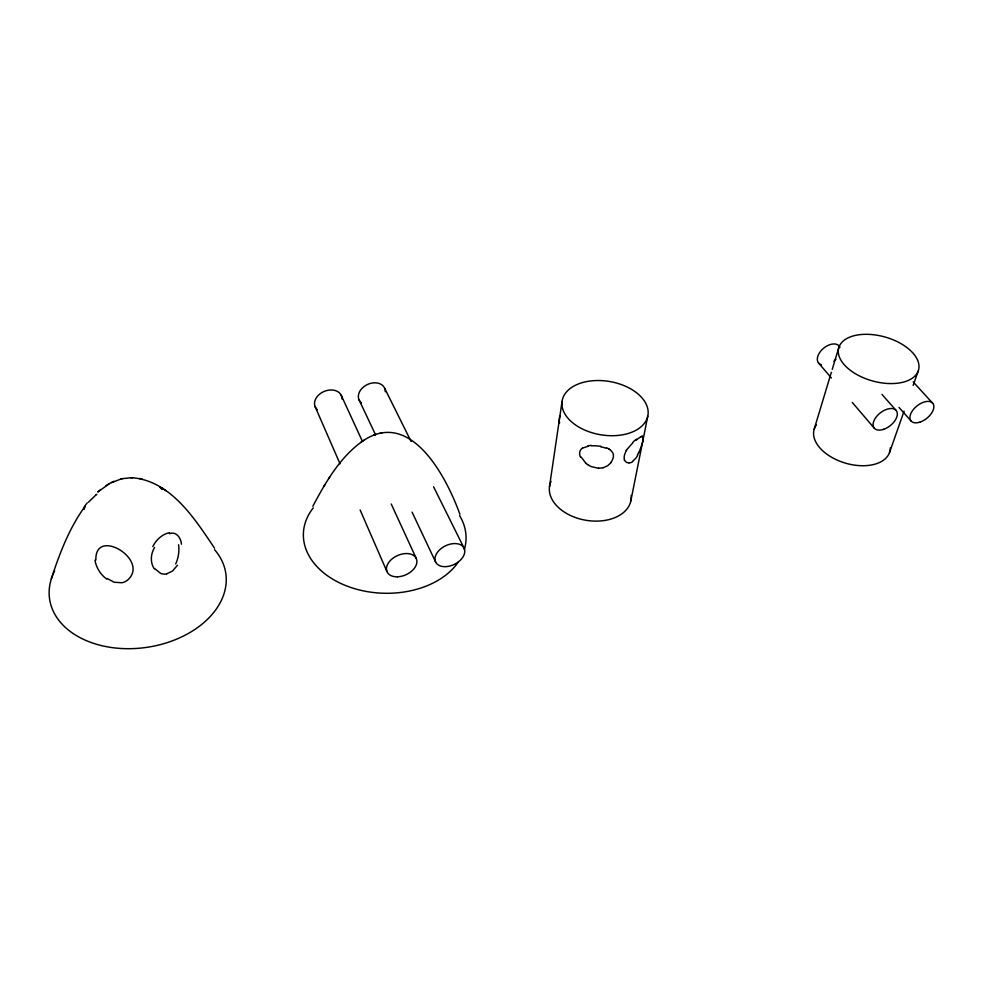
<?xml version="1.0" encoding="UTF-8"?>
<svg xmlns="http://www.w3.org/2000/svg" width="983" height="983" viewBox="0 0 983 983"><rect width="100%" height="100%" fill="white"/><g stroke="black" fill="none" stroke-linecap="round" stroke-linejoin="round"><path stroke-width="1.47" d="M549.472 486.794L562.043 401.519M630.816 501.011L647.772 416.19A43.51 27.008 9.6 0 0 588.731 381.22A43.51 27.008 9.6 0 0 578.606 426.929A43.51 27.008 9.6 0 0 647.772 416.19M814.17 429.252L831.348 372.311M832.232 369.387L838.843 347.478M51.374 578.717C59.41 553.834 68.97 528.989 84.169 507.511M889.468 452.696L904.077 411.164M913.158 385.385L918.196 371.07A41.409 22.842 15.5 0 0 865.777 334.306A41.409 22.842 15.5 0 0 851.917 371.463A41.409 22.842 15.5 0 0 918.196 371.07M639.11 452.573C640.203 447.904 644.86 439.942 642.403 436.01M312.827 506.27C325.533 482.444 339.614 457.709 361.941 441.588M637.635 455.461L637.242 456.137A20.434 12.73 -80.9 0 1 635.485 458.606L632.56 461.334M177.468 565.25L172.48 571.074L166.631 573.839M323.702 486.573L324.906 484.668M328.605 478.782L329.71 477.025M626.159 450.411L632.843 442.78M85.14 506.454L84.047 509.489M611.119 462.6L607.58 465.795L602.972 467.81M88.409 502.239L95.793 495.063M121.364 478.881L110.157 483.157L97.772 492.028L98.951 491.021M99.688 490.382L100.782 489.448M635.903 440.249L640.044 437.263A20.618 1.819 -40.9 0 1 641.088 436.636L641.702 436.305M96.051 494.867L96.801 494.302M362.788 441.023C411.14 407.822 447.081 478.586 459.884 514.232M360.724 442.424L363.907 440.261M106.115 485.565L107.405 484.779M107.737 484.57L108.916 483.857M582.944 447.941L588.387 446.196M111.46 482.493L114.016 481.314M373.503 435.309L374.781 434.855M374.965 434.793L376.133 434.375M169.445 533.695C176.117 530.869 181.155 538.217 181.4 544.189M122.261 478.672L131.132 477.713M120.811 479.004L122.666 478.586M379.856 433.368L382.018 432.938M628.973 462.747L627.301 462.637A14.106 7.717 -62.2 0 1 626.183 462.182L624.316 460.044M591.569 445.84L592.405 445.803A20.545 8.7 7.2 0 1 595.833 445.803L600.982 446.307M131.992 477.726C170.87 480.712 194.904 519.012 214.552 548.195M130.678 477.713L132.582 477.726M598.61 468.301L591.373 466.655A20.84 20.041 0.4 0 1 589.063 465.451L587.613 464.504M139.439 478.475L142.105 479.04M606.548 447.781L608.932 448.912M162.023 488.06L163.375 488.993M164.382 489.681L165.832 490.689M107.172 578.495L114.212 582.255L121.953 582.747A13.332 12.57 18.3 0 0 127.901 579.81C149.907 559.72 94.749 526.507 95.879 560.052M610.455 449.956L612.888 452.942A14.487 10.113 -23.5 0 1 610.799 462.477M161.888 488.944L159.762 487.076L161.851 488.993M585.598 462.882L581.039 456.935M913.232 381.994L932.634 403.165M899.003 407.417L911.204 421.154M881.997 394.453L895.992 410.292M818.47 362.899L831.385 378.013M852.261 402.428L874.12 427.998M154.687 568.543L160.499 573.322A13.025 11.931 -72.1 0 0 166.643 573.912M384.599 388.113L411.127 441.539M433.577 486.745L464.197 548.391A15.826 10.272 -26.1 0 1 446.307 566.626A15.826 10.272 -26.1 0 1 439.106 550.345A15.826 10.272 -26.1 0 1 464.197 548.391M359.102 399.946L375.445 434.572M412.074 512.131L435.616 561.993M341.224 395.277L362.371 441.281M391.222 503.996L416.227 558.369M315.076 406.557L340.032 463.853M360.122 509.968L386.909 571.467M631.184 495.444A41.311 27.512 9.9 0 1 585.512 520.204A41.311 27.512 9.9 0 1 551.045 481.387M638.79 452.241A21.872 11.857 -77.1 0 1 637.389 455.068M632.61 461.777A15.421 9.252 -77.9 0 1 628.948 462.919M624.475 459.921A14.364 8.11 -45.7 0 1 626.478 450.447M633.126 441.92A15.175 3.072 -45.5 0 1 636.529 439.217M641.211 436.845A21.798 2.617 -45.7 0 1 642.059 436.403M559.671 422.874A10.272 2.408 -74 0 1 559.88 415.649M602.923 467.638A15.298 13.959 0.7 0 1 598.61 468.117M587.551 464.566A22.081 20.717 8.6 0 1 585.536 462.932M580.351 457.021A10.604 8.048 35.7 0 1 582.808 447.793M588.006 445.815A21.933 11.231 10.4 0 1 591.287 445.41M600.81 446.896A15.568 7.286 7.1 0 1 606.032 448.187M608.833 448.985A14.241 9.08 -0.3 0 1 610.357 449.993M890.34 447.72A39.443 23.445 16.5 0 1 844.422 462.833A39.443 23.445 16.5 0 1 816.492 424.791M821.493 364.865A13.369 8.257 -39.3 0 1 822.501 349.198A13.369 8.257 -39.3 0 1 840.01 347.306M835.968 359.25A13.369 8.257 -39.3 0 1 833.867 361.154M214.564 549.681A89.023 61.806 -8.2 0 1 144.993 647.6A89.023 61.806 -8.2 0 1 54.618 570.828M178.587 544.754A29.429 24.059 -89.1 0 1 175.674 563.996M154.233 568.874A21.122 19.021 -49 0 1 154.601 547.396M152.795 546.585A22.67 17.743 -61.9 0 1 169.469 532.688M106.742 579.073A29.76 29.416 1.6 0 1 94.97 560.199M84.083 507.461A10.272 1.561 -47.1 0 1 87.204 502.866M459.553 515.51A81.38 56.842 2.1 0 1 464.32 549.62M458.299 562.03A81.38 56.842 2.1 0 1 347.884 586.421A81.38 56.842 2.1 0 1 313.294 507.855M317.263 409.665A14.241 10.604 -22.9 0 1 324.009 391.48A14.241 10.604 -22.9 0 1 342.023 398.975M361.449 402.858A14.057 10.408 -25.1 0 1 367.458 384.5A14.057 10.408 -25.1 0 1 385.275 391.787M883.766 429.288A14.081 8.097 -38.4 0 0 896.361 410.734A14.081 8.097 -38.4 0 0 875.497 417.947A14.081 8.097 -38.4 0 0 883.766 429.288M920.211 422.039A13.995 7.901 -38.9 0 0 932.99 403.608A13.995 7.901 -38.9 0 0 912.457 410.722A13.995 7.901 -38.9 0 0 920.211 422.039M397.341 576.812A16.06 10.494 -24.5 0 0 416.509 559.057A16.06 10.494 -24.5 0 0 391.197 559.671A16.06 10.494 -24.5 0 0 397.341 576.812"/></g></svg>
